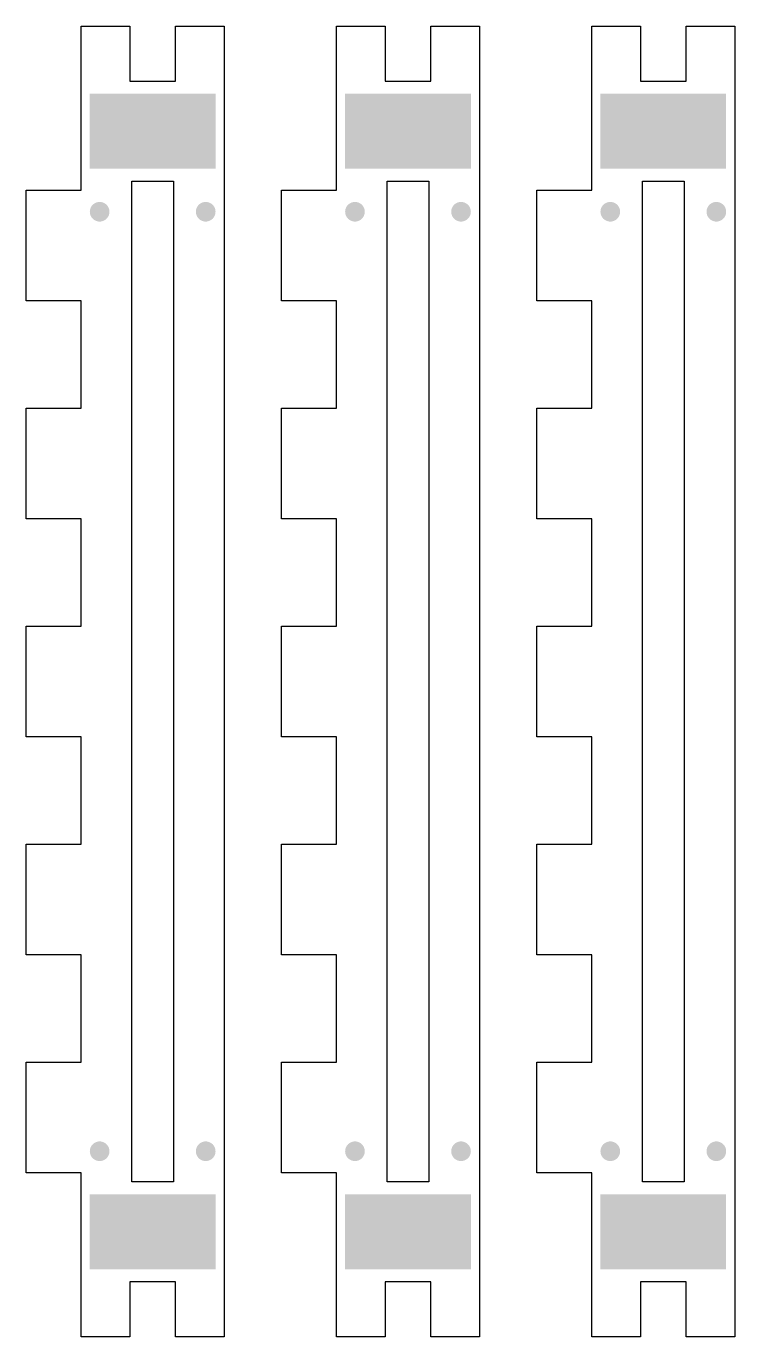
# Model space of a CAD drawing. Header units: millimetres. Extents: x 6 to 441, y 6 to 299.
# Drawn here: x 403 to 439, y 149.4 to 216 of the extents above; entities that cross this region are included whole.
import ezdxf

# ---------------------------------------------------------------- set-up
doc = ezdxf.new("R2010")
doc.units = ezdxf.units.MM
doc.layers.add('CUT', color=1, linetype='Continuous')
doc.layers.add('RASTER', color=7, linetype='Continuous')

msp = doc.modelspace()

# ---------------------------------------------------------------- hatches: boundary and pattern name
at = {"layer": 'RASTER'}
for points in [[(412.6, 212.6), (412.6, 208.8), (406.2, 208.8), (406.2, 212.6)], [(425.6, 212.6), (425.6, 208.8), (419.2, 208.8), (419.2, 212.6)], [(438.6, 212.6), (438.6, 208.8), (432.2, 208.8), (432.2, 212.6)], [(407.2, 206.6), (407.196, 206.535), (407.183, 206.471), (407.162, 206.409), (407.133, 206.35), (407.097, 206.296), (407.054, 206.246), (407.004, 206.203), (406.95, 206.167), (406.891, 206.138), (406.829, 206.117), (406.765, 206.104), (406.7, 206.1), (406.635, 206.104), (406.571, 206.117), (406.509, 206.138), (406.45, 206.167), (406.396, 206.203), (406.346, 206.246), (406.303, 206.296), (406.267, 206.35), (406.238, 206.409), (406.217, 206.471), (406.204, 206.535), (406.2, 206.6), (406.204, 206.665), (406.217, 206.729), (406.238, 206.791), (406.267, 206.85), (406.303, 206.904), (406.346, 206.954), (406.396, 206.997), (406.45, 207.033), (406.509, 207.062), (406.571, 207.083), (406.635, 207.096), (406.7, 207.1), (406.765, 207.096), (406.829, 207.083), (406.891, 207.062), (406.95, 207.033), (407.004, 206.997), (407.054, 206.954), (407.097, 206.904), (407.133, 206.85), (407.162, 206.791), (407.183, 206.729), (407.196, 206.665)], [(412.6, 206.6), (412.596, 206.535), (412.583, 206.471), (412.562, 206.409), (412.533, 206.35), (412.497, 206.296), (412.454, 206.246), (412.404, 206.203), (412.35, 206.167), (412.291, 206.138), (412.229, 206.117), (412.165, 206.104), (412.1, 206.1), (412.035, 206.104), (411.971, 206.117), (411.909, 206.138), (411.85, 206.167), (411.796, 206.203), (411.746, 206.246), (411.703, 206.296), (411.667, 206.35), (411.638, 206.409), (411.617, 206.471), (411.604, 206.535), (411.6, 206.6), (411.604, 206.665), (411.617, 206.729), (411.638, 206.791), (411.667, 206.85), (411.703, 206.904), (411.746, 206.954), (411.796, 206.997), (411.85, 207.033), (411.909, 207.062), (411.971, 207.083), (412.035, 207.096), (412.1, 207.1), (412.165, 207.096), (412.229, 207.083), (412.291, 207.062), (412.35, 207.033), (412.404, 206.997), (412.454, 206.954), (412.497, 206.904), (412.533, 206.85), (412.562, 206.791), (412.583, 206.729), (412.596, 206.665)], [(420.2, 206.6), (420.196, 206.535), (420.183, 206.471), (420.162, 206.409), (420.133, 206.35), (420.097, 206.296), (420.054, 206.246), (420.004, 206.203), (419.95, 206.167), (419.891, 206.138), (419.829, 206.117), (419.765, 206.104), (419.7, 206.1), (419.635, 206.104), (419.571, 206.117), (419.509, 206.138), (419.45, 206.167), (419.396, 206.203), (419.346, 206.246), (419.303, 206.296), (419.267, 206.35), (419.238, 206.409), (419.217, 206.471), (419.204, 206.535), (419.2, 206.6), (419.204, 206.665), (419.217, 206.729), (419.238, 206.791), (419.267, 206.85), (419.303, 206.904), (419.346, 206.954), (419.396, 206.997), (419.45, 207.033), (419.509, 207.062), (419.571, 207.083), (419.635, 207.096), (419.7, 207.1), (419.765, 207.096), (419.829, 207.083), (419.891, 207.062), (419.95, 207.033), (420.004, 206.997), (420.054, 206.954), (420.097, 206.904), (420.133, 206.85), (420.162, 206.791), (420.183, 206.729), (420.196, 206.665)], [(425.6, 206.6), (425.596, 206.535), (425.583, 206.471), (425.562, 206.409), (425.533, 206.35), (425.497, 206.296), (425.454, 206.246), (425.404, 206.203), (425.35, 206.167), (425.291, 206.138), (425.229, 206.117), (425.165, 206.104), (425.1, 206.1), (425.035, 206.104), (424.971, 206.117), (424.909, 206.138), (424.85, 206.167), (424.796, 206.203), (424.746, 206.246), (424.703, 206.296), (424.667, 206.35), (424.638, 206.409), (424.617, 206.471), (424.604, 206.535), (424.6, 206.6), (424.604, 206.665), (424.617, 206.729), (424.638, 206.791), (424.667, 206.85), (424.703, 206.904), (424.746, 206.954), (424.796, 206.997), (424.85, 207.033), (424.909, 207.062), (424.971, 207.083), (425.035, 207.096), (425.1, 207.1), (425.165, 207.096), (425.229, 207.083), (425.291, 207.062), (425.35, 207.033), (425.404, 206.997), (425.454, 206.954), (425.497, 206.904), (425.533, 206.85), (425.562, 206.791), (425.583, 206.729), (425.596, 206.665)], [(433.2, 206.6), (433.196, 206.535), (433.183, 206.471), (433.162, 206.409), (433.133, 206.35), (433.097, 206.296), (433.054, 206.246), (433.004, 206.203), (432.95, 206.167), (432.891, 206.138), (432.829, 206.117), (432.765, 206.104), (432.7, 206.1), (432.635, 206.104), (432.571, 206.117), (432.509, 206.138), (432.45, 206.167), (432.396, 206.203), (432.346, 206.246), (432.303, 206.296), (432.267, 206.35), (432.238, 206.409), (432.217, 206.471), (432.204, 206.535), (432.2, 206.6), (432.204, 206.665), (432.217, 206.729), (432.238, 206.791), (432.267, 206.85), (432.303, 206.904), (432.346, 206.954), (432.396, 206.997), (432.45, 207.033), (432.509, 207.062), (432.571, 207.083), (432.635, 207.096), (432.7, 207.1), (432.765, 207.096), (432.829, 207.083), (432.891, 207.062), (432.95, 207.033), (433.004, 206.997), (433.054, 206.954), (433.097, 206.904), (433.133, 206.85), (433.162, 206.791), (433.183, 206.729), (433.196, 206.665)], [(438.6, 206.6), (438.596, 206.535), (438.583, 206.471), (438.562, 206.409), (438.533, 206.35), (438.497, 206.296), (438.454, 206.246), (438.404, 206.203), (438.35, 206.167), (438.291, 206.138), (438.229, 206.117), (438.165, 206.104), (438.1, 206.1), (438.035, 206.104), (437.971, 206.117), (437.909, 206.138), (437.85, 206.167), (437.796, 206.203), (437.746, 206.246), (437.703, 206.296), (437.667, 206.35), (437.638, 206.409), (437.617, 206.471), (437.604, 206.535), (437.6, 206.6), (437.604, 206.665), (437.617, 206.729), (437.638, 206.791), (437.667, 206.85), (437.703, 206.904), (437.746, 206.954), (437.796, 206.997), (437.85, 207.033), (437.909, 207.062), (437.971, 207.083), (438.035, 207.096), (438.1, 207.1), (438.165, 207.096), (438.229, 207.083), (438.291, 207.062), (438.35, 207.033), (438.404, 206.997), (438.454, 206.954), (438.497, 206.904), (438.533, 206.85), (438.562, 206.791), (438.583, 206.729), (438.596, 206.665)], [(407.2, 158.799), (407.196, 158.734), (407.183, 158.67), (407.162, 158.608), (407.133, 158.549), (407.097, 158.495), (407.054, 158.445), (407.004, 158.402), (406.95, 158.366), (406.891, 158.337), (406.829, 158.316), (406.765, 158.303), (406.7, 158.299), (406.635, 158.303), (406.571, 158.316), (406.509, 158.337), (406.45, 158.366), (406.396, 158.402), (406.346, 158.445), (406.303, 158.495), (406.267, 158.549), (406.238, 158.608), (406.217, 158.67), (406.204, 158.734), (406.2, 158.799), (406.204, 158.864), (406.217, 158.928), (406.238, 158.99), (406.267, 159.049), (406.303, 159.103), (406.346, 159.153), (406.396, 159.196), (406.45, 159.232), (406.509, 159.261), (406.571, 159.282), (406.635, 159.295), (406.7, 159.299), (406.765, 159.295), (406.829, 159.282), (406.891, 159.261), (406.95, 159.232), (407.004, 159.196), (407.054, 159.153), (407.097, 159.103), (407.133, 159.049), (407.162, 158.99), (407.183, 158.928), (407.196, 158.864)], [(412.6, 158.799), (412.596, 158.734), (412.583, 158.67), (412.562, 158.608), (412.533, 158.549), (412.497, 158.495), (412.454, 158.445), (412.404, 158.402), (412.35, 158.366), (412.291, 158.337), (412.229, 158.316), (412.165, 158.303), (412.1, 158.299), (412.035, 158.303), (411.971, 158.316), (411.909, 158.337), (411.85, 158.366), (411.796, 158.402), (411.746, 158.445), (411.703, 158.495), (411.667, 158.549), (411.638, 158.608), (411.617, 158.67), (411.604, 158.734), (411.6, 158.799), (411.604, 158.864), (411.617, 158.928), (411.638, 158.99), (411.667, 159.049), (411.703, 159.103), (411.746, 159.153), (411.796, 159.196), (411.85, 159.232), (411.909, 159.261), (411.971, 159.282), (412.035, 159.295), (412.1, 159.299), (412.165, 159.295), (412.229, 159.282), (412.291, 159.261), (412.35, 159.232), (412.404, 159.196), (412.454, 159.153), (412.497, 159.103), (412.533, 159.049), (412.562, 158.99), (412.583, 158.928), (412.596, 158.864)], [(420.2, 158.799), (420.196, 158.734), (420.183, 158.67), (420.162, 158.608), (420.133, 158.549), (420.097, 158.495), (420.054, 158.445), (420.004, 158.402), (419.95, 158.366), (419.891, 158.337), (419.829, 158.316), (419.765, 158.303), (419.7, 158.299), (419.635, 158.303), (419.571, 158.316), (419.509, 158.337), (419.45, 158.366), (419.396, 158.402), (419.346, 158.445), (419.303, 158.495), (419.267, 158.549), (419.238, 158.608), (419.217, 158.67), (419.204, 158.734), (419.2, 158.799), (419.204, 158.864), (419.217, 158.928), (419.238, 158.99), (419.267, 159.049), (419.303, 159.103), (419.346, 159.153), (419.396, 159.196), (419.45, 159.232), (419.509, 159.261), (419.571, 159.282), (419.635, 159.295), (419.7, 159.299), (419.765, 159.295), (419.829, 159.282), (419.891, 159.261), (419.95, 159.232), (420.004, 159.196), (420.054, 159.153), (420.097, 159.103), (420.133, 159.049), (420.162, 158.99), (420.183, 158.928), (420.196, 158.864)], [(425.6, 158.799), (425.596, 158.734), (425.583, 158.67), (425.562, 158.608), (425.533, 158.549), (425.497, 158.495), (425.454, 158.445), (425.404, 158.402), (425.35, 158.366), (425.291, 158.337), (425.229, 158.316), (425.165, 158.303), (425.1, 158.299), (425.035, 158.303), (424.971, 158.316), (424.909, 158.337), (424.85, 158.366), (424.796, 158.402), (424.746, 158.445), (424.703, 158.495), (424.667, 158.549), (424.638, 158.608), (424.617, 158.67), (424.604, 158.734), (424.6, 158.799), (424.604, 158.864), (424.617, 158.928), (424.638, 158.99), (424.667, 159.049), (424.703, 159.103), (424.746, 159.153), (424.796, 159.196), (424.85, 159.232), (424.909, 159.261), (424.971, 159.282), (425.035, 159.295), (425.1, 159.299), (425.165, 159.295), (425.229, 159.282), (425.291, 159.261), (425.35, 159.232), (425.404, 159.196), (425.454, 159.153), (425.497, 159.103), (425.533, 159.049), (425.562, 158.99), (425.583, 158.928), (425.596, 158.864)], [(433.2, 158.799), (433.196, 158.734), (433.183, 158.67), (433.162, 158.608), (433.133, 158.549), (433.097, 158.495), (433.054, 158.445), (433.004, 158.402), (432.95, 158.366), (432.891, 158.337), (432.829, 158.316), (432.765, 158.303), (432.7, 158.299), (432.635, 158.303), (432.571, 158.316), (432.509, 158.337), (432.45, 158.366), (432.396, 158.402), (432.346, 158.445), (432.303, 158.495), (432.267, 158.549), (432.238, 158.608), (432.217, 158.67), (432.204, 158.734), (432.2, 158.799), (432.204, 158.864), (432.217, 158.928), (432.238, 158.99), (432.267, 159.049), (432.303, 159.103), (432.346, 159.153), (432.396, 159.196), (432.45, 159.232), (432.509, 159.261), (432.571, 159.282), (432.635, 159.295), (432.7, 159.299), (432.765, 159.295), (432.829, 159.282), (432.891, 159.261), (432.95, 159.232), (433.004, 159.196), (433.054, 159.153), (433.097, 159.103), (433.133, 159.049), (433.162, 158.99), (433.183, 158.928), (433.196, 158.864)], [(438.6, 158.799), (438.596, 158.734), (438.583, 158.67), (438.562, 158.608), (438.533, 158.549), (438.497, 158.495), (438.454, 158.445), (438.404, 158.402), (438.35, 158.366), (438.291, 158.337), (438.229, 158.316), (438.165, 158.303), (438.1, 158.299), (438.035, 158.303), (437.971, 158.316), (437.909, 158.337), (437.85, 158.366), (437.796, 158.402), (437.746, 158.445), (437.703, 158.495), (437.667, 158.549), (437.638, 158.608), (437.617, 158.67), (437.604, 158.734), (437.6, 158.799), (437.604, 158.864), (437.617, 158.928), (437.638, 158.99), (437.667, 159.049), (437.703, 159.103), (437.746, 159.153), (437.796, 159.196), (437.85, 159.232), (437.909, 159.261), (437.971, 159.282), (438.035, 159.295), (438.1, 159.299), (438.165, 159.295), (438.229, 159.282), (438.291, 159.261), (438.35, 159.232), (438.404, 159.196), (438.454, 159.153), (438.497, 159.103), (438.533, 159.049), (438.562, 158.99), (438.583, 158.928), (438.596, 158.864)], [(412.6, 156.599), (412.6, 152.799), (406.2, 152.799), (406.2, 156.599)], [(425.6, 156.599), (425.6, 152.799), (419.2, 152.799), (419.2, 156.599)], [(438.6, 156.599), (438.6, 152.799), (432.2, 152.799), (432.2, 156.599)]]:
    msp.add_hatch(color=7, dxfattribs=at).paths.add_polyline_path(points)

# ---------------------------------------------------------------- linework, layer by layer
at = {"layer": 'CUT'}
for points in [[(413.04, 213.2), (413.04, 152.199), (413.04, 149.359), (410.56, 149.359), (410.56, 152.159), (408.24, 152.159), (408.24, 149.359), (405.76, 149.359), (405.76, 152.199), (405.76, 157.705), (402.96, 157.705), (402.96, 163.33), (405.76, 163.33), (405.76, 168.796), (402.96, 168.796), (402.96, 174.421), (405.76, 174.421), (405.76, 179.887), (402.96, 179.887), (402.96, 185.512), (405.76, 185.512), (405.76, 190.978), (402.96, 190.978), (402.96, 196.603), (405.76, 196.603), (405.76, 202.069), (402.96, 202.069), (402.96, 207.694), (405.76, 207.694), (405.76, 213.2), (405.76, 216.04), (408.24, 216.04), (408.24, 213.24), (410.56, 213.24), (410.56, 216.04), (413.04, 216.04)], [(426.04, 213.2), (426.04, 152.199), (426.04, 149.359), (423.56, 149.359), (423.56, 152.159), (421.24, 152.159), (421.24, 149.359), (418.76, 149.359), (418.76, 152.199), (418.76, 157.705), (415.96, 157.705), (415.96, 163.33), (418.76, 163.33), (418.76, 168.796), (415.96, 168.796), (415.96, 174.421), (418.76, 174.421), (418.76, 179.887), (415.96, 179.887), (415.96, 185.512), (418.76, 185.512), (418.76, 190.978), (415.96, 190.978), (415.96, 196.603), (418.76, 196.603), (418.76, 202.069), (415.96, 202.069), (415.96, 207.694), (418.76, 207.694), (418.76, 213.2), (418.76, 216.04), (421.24, 216.04), (421.24, 213.24), (423.56, 213.24), (423.56, 216.04), (426.04, 216.04)], [(439.04, 213.2), (439.04, 152.199), (439.04, 149.359), (436.56, 149.359), (436.56, 152.159), (434.24, 152.159), (434.24, 149.359), (431.76, 149.359), (431.76, 152.199), (431.76, 157.705), (428.96, 157.705), (428.96, 163.33), (431.76, 163.33), (431.76, 168.796), (428.96, 168.796), (428.96, 174.421), (431.76, 174.421), (431.76, 179.887), (428.96, 179.887), (428.96, 185.512), (431.76, 185.512), (431.76, 190.978), (428.96, 190.978), (428.96, 196.603), (431.76, 196.603), (431.76, 202.069), (428.96, 202.069), (428.96, 207.694), (431.76, 207.694), (431.76, 213.2), (431.76, 216.04), (434.24, 216.04), (434.24, 213.24), (436.56, 213.24), (436.56, 216.04), (439.04, 216.04)], [(410.46, 208.16), (410.46, 157.239), (408.34, 157.239), (408.34, 208.16)], [(423.46, 208.16), (423.46, 157.239), (421.34, 157.239), (421.34, 208.16)], [(436.46, 208.16), (436.46, 157.239), (434.34, 157.239), (434.34, 208.16)]]:
    msp.add_lwpolyline(points, close=True, dxfattribs=at)

doc.saveas('drawing.dxf')
